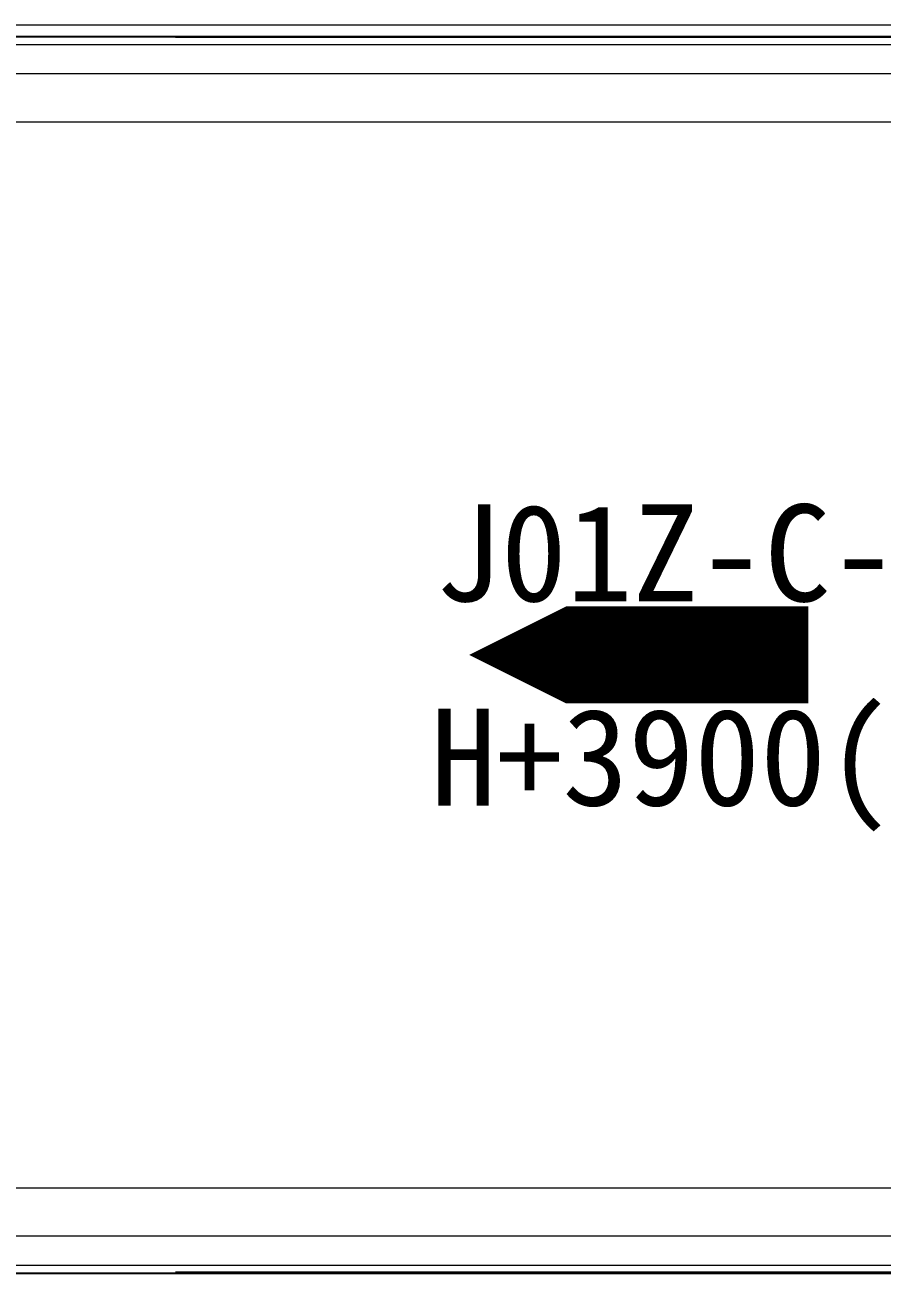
# Model space of a CAD drawing. Header units: millimetres. Extents: x 845401 to 948039, y 511594 to 550263.
# Drawn here: x 902667 to 903551, y 531304 to 532592 of the extents above; entities that cross this region are included whole.
import ezdxf

# ---------------------------------------------------------------- set-up
doc = ezdxf.new("R2010")
doc.units = ezdxf.units.MM
doc.layers.add('00', color=7, linetype='Continuous')
for name, color, linetype, lineweight in [('8101-0023040DXF_CONTINUOUS_LINE', 7, 'Continuous', 18), ('A-剖-0.10mm.......SECT-L01', 255, 'Continuous', 18), ('物流设备', 7, 'Continuous', 5)]:
    doc.layers.add(name, color=color, linetype=linetype, lineweight=lineweight)

# ---------------------------------------------------------------- blocks, each defined once
blk = doc.blocks.new('*U100544')
at = {"color": 1}
blk.add_lwpolyline([(0, -630), (4173.8, -630), (4173.8, 630), (0, 630)], close=True, dxfattribs=at)
at = {"color": 4}
blk.add_lwpolyline([(0, -600), (4173.8, -600), (4173.8, 600), (0, 600)], close=True, dxfattribs=at)
blk.add_lwpolyline([(100, 0, 100, 100, 0), (250, 0, 200, 0, 0), (450, 0, 0, 0, 0)], format="xyseb")
for tag, p in [('设备编号', (485.2, 55.3)), ('设备高度', (489.7, -155.6))]:
    blk.add_attdef(tag, p, '', height=100)
at = {"flags": 1}
blk.add_attdef('设备类型', (14286.5, -37.1), '', height=100, dxfattribs=at)
blk = doc.blocks.new('G$C0940C817')
at = {"linetype": 'Continuous', "lineweight": 25}
for p, q in [((2240.2, 2119.5), (40.2, 2119.5)), ((799.8, 2120), (1480.5, 2120)), ((1480.5, 2120), (1654.1, 2120)), ((1654.1, 2120), (2040.2, 2120))]:
    blk.add_line(p, q, dxfattribs=at)
blk = doc.blocks.new('螺旋滑槽3')
at = {"rotation": 180}
blk.add_blockref('G$C0940C817', (1174887, 1943894.6, 0.3), dxfattribs=at)
blk = doc.blocks.new('C线')
at = {"layer": '8101-0023040DXF_CONTINUOUS_LINE', "color": 2}
blk.add_blockref('螺旋滑槽3', (-188155, -1470357.6, -3.8), dxfattribs=at)
at = {"layer": '8101-0023040DXF_CONTINUOUS_LINE', "color": 2, "xscale": -1, "rotation": 180}
blk.add_blockref('螺旋滑槽3', (-188155, 2411916.7, -3.8), dxfattribs=at)
at = {"layer": '物流设备', "color": 0}
ref = blk.add_blockref('*U100544', (985445, 470779.5, 25.4), dxfattribs=dict(at, xscale=-1))
ref.add_attrib('设备高度', 'H+3900(+600)', (984955.2, 470624, 25.4), dxfattribs={"layer": '0', "height": 100})
ref.add_attrib('设备编号', 'J01Z-C-25', (984959.7, 470834.8, 25.4), dxfattribs={"layer": '0', "height": 100})
blk = doc.blocks.new('BC线平台')
at = {"layer": 'A-剖-0.10mm.......SECT-L01', "color": 2, "elevation": 1}
for points in [[(776874.5, 364450.4), (808174.1, 364450.5), (808174.1, 364550.5), (776874.5, 364550.4)], [(776874.5, 363350.4), (808174.1, 363350.4), (808174.1, 363250.4), (776874.5, 363250.4)]]:
    blk.add_lwpolyline(points, close=True, dxfattribs=at)

msp = doc.modelspace()

# ---------------------------------------------------------------- block references
at = {"layer": '00'}
for name, p in [('BC线平台', (120688.3, 168041.3, -1)), ('C线', (-81869.8, 61162.2))]:
    msp.add_blockref(name, p, dxfattribs=at)

doc.saveas('drawing.dxf')
